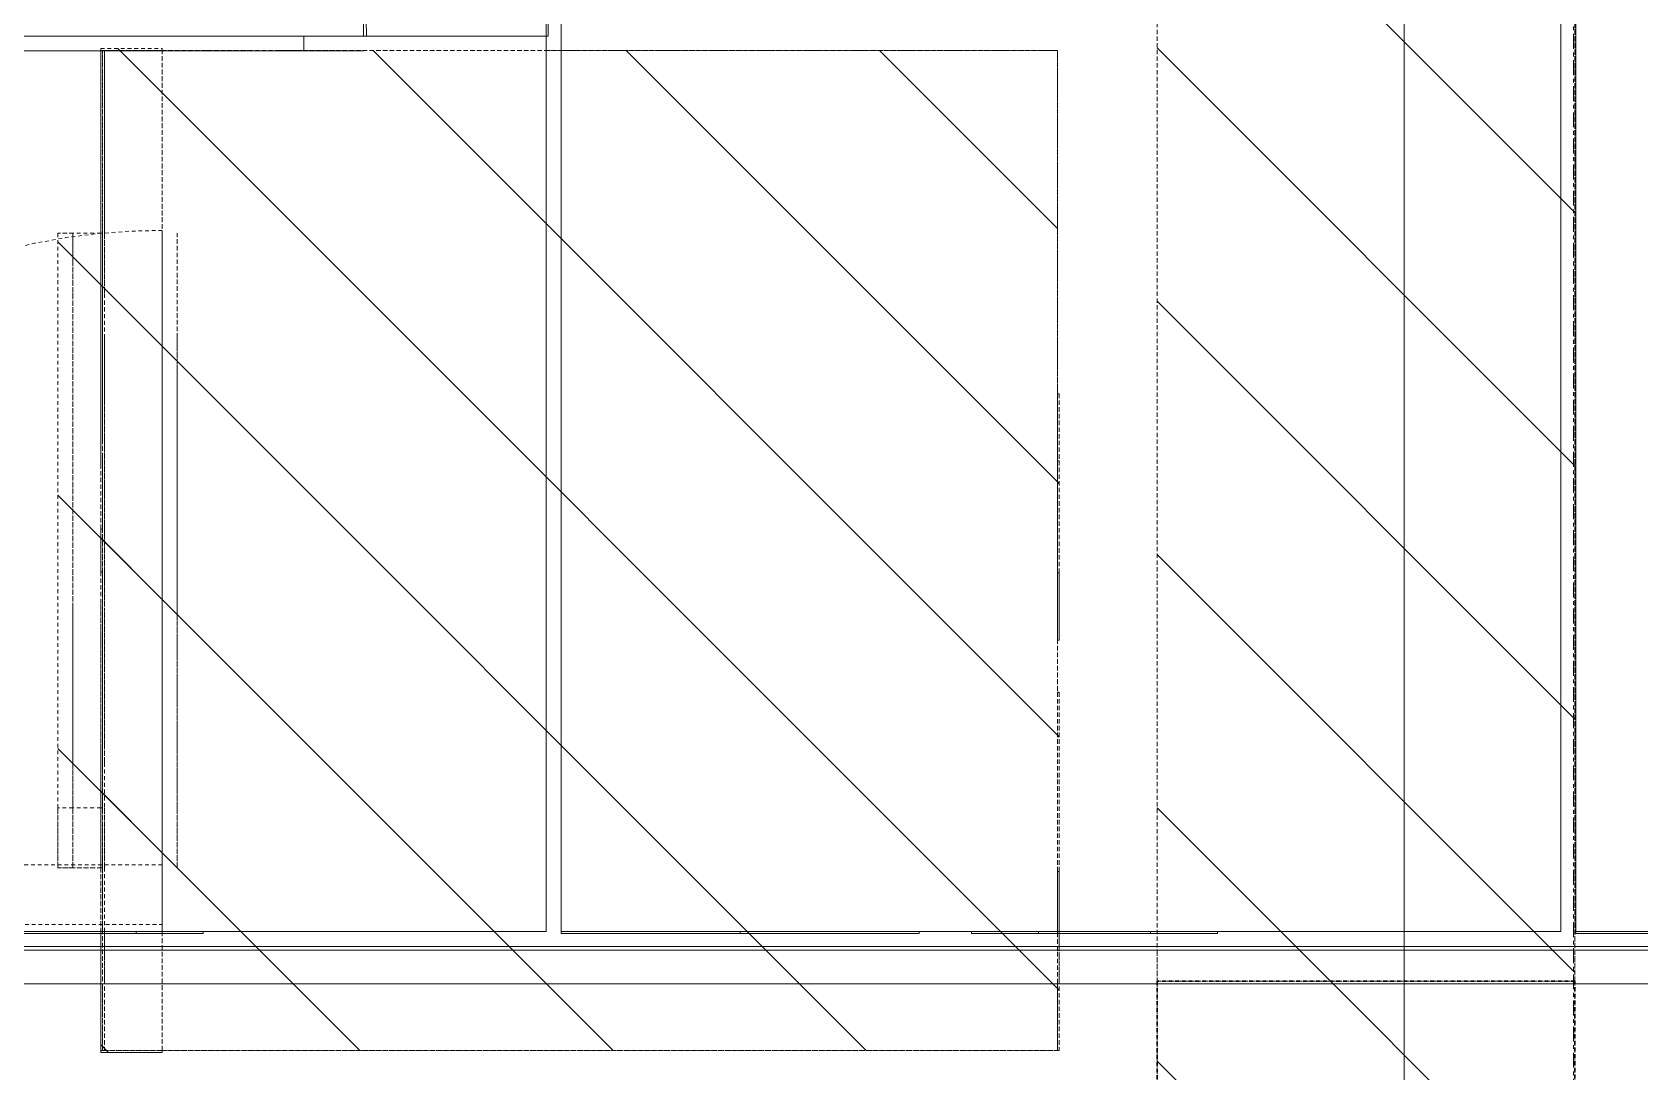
# Model space of a CAD drawing. Header units: inches. Extents: x 12491 to 15223, y 922 to 3433.
# Drawn here: x 13831.8 to 13885.7, y 2148.2 to 2183 of the extents above; entities that cross this region are included whole.
import ezdxf

# ---------------------------------------------------------------- set-up
doc = ezdxf.new("R2010")
doc.units = ezdxf.units.IN
doc.header["$MEASUREMENT"] = 0
doc.linetypes.add('Demolished', pattern=[0.1875, 0.125, -0.0625])
doc.linetypes.add('Grid Line 1_2_', pattern=[0.875, 0.5, -0.125, 0.125, -0.125])
for name, color, linetype, lineweight in [('A-WALL-10', 241, 'Demolished', 30), ('A-WALL-4', 1, 'Demolished', 13), ('A-WALL-5', 10, 'Demolished', 9), ('A-WALL-6', 254, 'Demolished', 9), ('A-WALL-7', 21, 'Demolished', 9), ('A-WALL-8', 20, 'Demolished', 30), ('A-WALL-9', 7, 'Demolished', 30), ('A-WALL-PATT-4', 10, 'Demolished', 9), ('G-ANNO-SYMB', 111, 'Continuous', 9), ('M-EQPM-1', 50, 'Continuous', 9), ('M-EQPM-2', 10, 'Demolished', 9), ('M-EQPM-3', 21, 'Demolished', 9), ('M-EQPM-4', 254, 'Demolished', 9), ('S-BEAM', 12, 'Continuous', 9), ('S-GRID-1', 1, 'Grid Line 1_2_', 9)]:
    doc.layers.add(name, color=color, linetype=linetype, lineweight=lineweight)
pattern_1 = [(135, (1100.899, 0), (-4.2426407, -4.2426407), [])]
pattern_2 = [(225, (2169.989, -12733.265), (4.2426407, -4.2426407), [])]

# ---------------------------------------------------------------- blocks, each defined once
blk = doc.blocks.new('_Commerical Front Washer - MFR35-V84-DEMO _ NEW PLAN SUPERIMPOSED - 1ST FLOOR')
at = {"layer": 'M-EQPM-2'}
h = blk.add_hatch(dxfattribs=at)
h.set_pattern_fill('FP_106', color=256, style=0, pattern_type=2)
h.set_pattern_definition(pattern_2)
h.paths.add_polyline_path([(21.11, 0), (21.11, 32), (-12.39, 32), (-12.39, 0), (20.244, 0)], flags=0)
h = blk.add_hatch(dxfattribs=at)
h.set_pattern_fill('FP_106', color=256, style=0, pattern_type=2)
h.set_pattern_definition(pattern_2)
h.paths.add_polyline_path([(5.11, 32.063), (-0.89, 32.063), (-0.89, 32), (5.11, 32)], flags=0)
h = blk.add_hatch(dxfattribs=at)
h.set_pattern_fill('FP_106', color=256, style=0, pattern_type=2)
h.set_pattern_definition(pattern_2)
h.paths.add_polyline_path([(15.11, 32.063), (9.11, 32.063), (9.11, 32), (15.11, 32)], flags=0)
h = blk.add_hatch(dxfattribs=at)
h.set_pattern_fill('FP_106', color=256, style=0, pattern_type=2)
h.set_pattern_definition(pattern_2)
h.paths.add_polyline_path([(21.11, 32.063), (15.11, 32.063), (15.11, 32), (21.11, 32)], flags=0)
h = blk.add_hatch(dxfattribs=at)
h.set_pattern_fill('FP_106', color=256, style=0, pattern_type=2)
h.set_pattern_definition(pattern_2)
h.paths.add_polyline_path([(21.174, 2), (-12.452, 2), (-12.452, -0.063), (21.174, -0.063), (21.174, 0)], flags=0)
h = blk.add_hatch(dxfattribs=at)
h.set_pattern_fill('FP_106', color=256, style=0, pattern_type=2)
h.set_pattern_definition(pattern_2)
h.paths.add_polyline_path([(21.11, 0), (21.11, 0.063), (-12.39, 0.038), (-12.374, -0.063), (21.11, -0.063)], flags=0)
h = blk.add_hatch(dxfattribs=at)
h.set_pattern_fill('FP_106', color=256, style=0, pattern_type=2)
h.set_pattern_definition(pattern_2)
h.paths.add_polyline_path([(12.985, 0), (-6.265, 0), (-6.265, -1.498), (12.985, -1.498), (12.985, -0.063)], flags=0)
for p, q in [((-12.39, 15.369), (-12.39, 32)), ((-12.39, 32), (-0.89, 32)), ((5.11, 32.063), (-0.89, 32.063)), ((-0.89, 32.063), (-0.89, 32)), ((-0.89, 32), (5.11, 32)), ((5.11, 32), (-0.89, 32)), ((-0.89, 32), (1.36, 32)), ((1.36, 32.063), (5.11, 32.063)), ((5.11, 32.063), (1.36, 32.063)), ((1.36, 32), (1.36, 32.063)), ((1.36, 32.063), (1.36, 32)), ((1.36, 32), (5.11, 32)), ((5.11, 32), (1.36, 32)), ((1.36, 32), (5.11, 32)), ((5.11, 32.063), (5.11, 32)), ((7.36, 32.063), (5.11, 32.063)), ((5.11, 32), (7.36, 32)), ((7.36, 32), (5.11, 32)), ((5.11, 32), (7.36, 32)), ((7.36, 32.063), (7.36, 32)), ((7.36, 32), (9.11, 32)), ((15.11, 32.063), (9.11, 32.063)), ((9.11, 32.063), (9.11, 32)), ((9.11, 32), (15.11, 32)), ((15.11, 32), (9.11, 32)), ((9.11, 32), (17.126, 32)), ((15.11, 32.063), (15.11, 32)), ((17.126, 32.063), (15.11, 32.063)), ((15.11, 32.063), (15.11, 32)), ((15.11, 32.063), (15.11, 32)), ((17.126, 32), (15.11, 32)), ((15.11, 32), (17.126, 32)), ((17.189, 32.063), (17.126, 32.063)), ((17.189, 32), (17.126, 32)), ((17.126, 32), (17.189, 32)), ((21.11, 32), (17.126, 32)), ((17.126, 32), (17.189, 32)), ((17.189, 32.063), (21.11, 32.063)), ((17.189, 32), (17.626, 32)), ((17.189, 32), (17.626, 32)), ((17.723, 32), (17.786, 32)), ((17.723, 32), (17.786, 32)), ((18.751, 32.063), (17.814, 32.063)), ((17.814, 32), (18.751, 32)), ((17.814, 32), (18.751, 32)), ((18.853, 32), (21.11, 32)), ((18.853, 32), (21.11, 32)), ((21.11, 32), (21.11, 32.063)), ((21.11, 0), (21.11, 32)), ((-12.39, 15.369), (-12.39, 0)), ((-12.39, 8.744), (-12.39, 14.869)), ((-12.39, 8.519), (-12.39, 8.744)), ((-12.39, 7.848), (-12.39, 8.512)), ((-12.39, 6.751), (-12.39, 7.826)), ((-12.39, 6.535), (-12.39, 6.715)), ((-12.39, 5.911), (-12.39, 6.528)), ((-12.39, 4.896), (-12.39, 5.89)), ((-12.39, 3.497), (-12.39, 4.862)), ((-12.39, 2), (-12.39, 3.49)), ((14.985, 2.5), (-6.265, 2.5)), ((-6.265, 2.5), (-4.27, 2.5)), ((12.985, 2.5), (-4.265, 2.5)), ((-4.265, 2.5), (-1.017, 2.5)), ((-4.236, 2.5), (-2.749, 2.5)), ((-2.749, 2.5), (12.956, 2.5)), ((-1.017, 2.5), (0.618, 2.5)), ((0.618, 2.5), (6.28, 2.5)), ((6.28, 2.5), (8.103, 2.5)), ((8.103, 2.5), (12.985, 2.5)), ((12.99, 2.5), (14.985, 2.5)), ((-12.39, 2), (-12.452, 2)), ((-12.452, -0.063), (-12.452, 2)), ((-1.95, 2), (-12.39, 2)), ((-12.39, 2), (17.126, 2)), ((-12.39, 0.097), (-12.39, 2)), ((-6.265, 2), (-6.033, 2)), ((9.673, 2), (-6.265, 2)), ((-6.033, 2), (-6.265, 2)), ((-6.265, 2), (14.985, 2)), ((-6.033, 2), (-4.27, 2)), ((-4.27, 2), (-6.033, 2)), ((-4.048, 2), (-4.261, 2)), ((-4.261, 2), (-4.048, 2)), ((-4.261, 2), (-4.048, 2)), ((-1.017, 2), (-4.261, 2)), ((-4.236, 2), (-2.749, 2)), ((-2.749, 2), (-4.236, 2)), ((-3.411, 2), (-4.048, 2)), ((-4.048, 2), (-0.957, 2)), ((-4.048, 2), (-0.957, 2)), ((-2.383, 2), (-3.411, 2)), ((-2.749, 2), (1.077, 2)), ((-0.952, 2), (-2.749, 2)), ((-1.017, 2), (-2.383, 2)), ((-0.952, 2), (-1.95, 2)), ((-0.957, 2), (-1.017, 2)), ((-0.957, 2), (-1.017, 2)), ((1.077, 2), (-0.952, 2)), ((0.618, 2), (-0.947, 2)), ((-0.947, 2), (0.618, 2)), ((-0.947, 2), (6.28, 2)), ((0.618, 2), (-0.947, 2)), ((3.043, 2), (-0.941, 2)), ((2.441, 2), (0.618, 2)), ((0.618, 2), (2.441, 2)), ((2.441, 2), (0.618, 2)), ((1.077, 2), (3.25, 2)), ((3.25, 2), (1.077, 2)), ((8.103, 2), (2.441, 2)), ((2.441, 2), (12.769, 2)), ((6.28, 2), (2.441, 2)), ((5.678, 2), (3.043, 2)), ((3.25, 2), (5.471, 2)), ((5.471, 2), (3.25, 2)), ((5.471, 2), (7.644, 2)), ((9.673, 2), (5.471, 2)), ((10.671, 2), (5.678, 2)), ((6.28, 2), (8.103, 2)), ((12.769, 2), (6.28, 2)), ((7.644, 2), (11.47, 2)), ((9.738, 2), (8.103, 2)), ((8.103, 2), (9.738, 2)), ((14.985, 2), (9.673, 2)), ((11.47, 2), (9.673, 2)), ((12.981, 2), (9.738, 2)), ((9.738, 2), (11.104, 2)), ((17.126, 2), (10.671, 2)), ((11.104, 2), (12.131, 2)), ((11.47, 2), (12.956, 2)), ((12.956, 2), (11.47, 2)), ((12.131, 2), (12.769, 2)), ((12.769, 2), (12.981, 2)), ((12.769, 2), (12.981, 2)), ((12.981, 2), (12.769, 2)), ((12.99, 2), (14.067, 2)), ((14.985, 2), (12.99, 2)), ((14.067, 2), (14.985, 2)), ((14.886, 2), (14.886, -19.25)), ((16.886, 2), (14.886, 2)), ((16.886, -19.25), (16.886, 2)), ((21.11, 2), (17.126, 2)), ((21.11, 2), (21.174, 2)), ((21.11, 2), (21.11, 0.063)), ((21.174, 2), (21.174, -0.063)), ((-12.39, 0), (-12.39, -0.063)), ((-12.39, 0), (-12.39, -0.063)), ((-12.39, 0), (21.11, 0)), ((-6.265, 0.063), (-12.374, 0.063)), ((-12.374, 0.063), (-6.265, 0.063)), ((-6.265, 0), (-12.374, 0)), ((-4.265, 0.063), (-6.265, 0.063)), ((-6.265, 0.063), (-4.265, 0.063)), ((-4.265, 0), (-6.265, 0)), ((-6.265, 0), (-6.16, 0)), ((-6.265, 0), (-6.265, -0.063)), ((-6.265, 0), (-6.265, -0.063)), ((-4.265, 0), (-6.265, 0)), ((-6.16, 0), (-2.255, 0)), ((-2.749, 0.063), (-4.236, 0.063)), ((-4.236, 0.063), (-2.749, 0.063)), ((-4.152, 0), (-4.236, 0)), ((-2.749, 0), (-4.236, 0)), ((-2.255, 0), (-4.152, 0)), ((-0.952, 0.063), (-2.747, 0.063)), ((-2.747, 0.063), (-0.952, 0.063)), ((-2.255, 0), (-2.726, 0)), ((-2.504, 0), (-2.255, 0)), ((-2.496, 0), (-2.504, 0)), ((-2.255, 0), (-2.496, 0)), ((-0.952, 0), (-2.255, 0)), ((-2.255, 0), (-0.952, 0)), ((-2.255, 0), (1.245, 0)), ((0.666, 0), (-2.255, 0)), ((-0.952, 0), (-2.255, 0)), ((6.24, 0.063), (-0.941, 0.063)), ((-0.941, 0.063), (6.24, 0.063)), ((1.245, 0), (-0.941, 0)), ((-0.941, 0), (1.245, 0)), ((1.245, 0), (-0.941, 0)), ((1.245, 0), (0.666, 0)), ((3.646, 0), (1.245, 0)), ((1.245, 0), (3.646, 0)), ((1.245, 0), (1.494, 0)), ((1.309, 0), (1.245, 0)), ((1.801, 0), (1.245, 0)), ((1.494, 0), (1.309, 0)), ((3.646, 0), (1.833, 0)), ((5.075, 0), (3.646, 0)), ((3.646, 0), (5.075, 0)), ((3.646, 0), (5.075, 0)), ((5.075, 0), (3.646, 0)), ((3.646, -0.063), (3.646, 0)), ((3.646, 0), (3.646, -0.063)), ((5.075, 0), (3.646, 0)), ((7.474, 0), (5.075, 0)), ((5.075, 0), (7.474, 0)), ((5.075, 0), (5.075, -0.063)), ((5.075, 0), (5.075, -0.063)), ((7.474, 0), (5.075, 0)), ((10.828, 0.063), (6.28, 0.063)), ((6.28, 0.063), (10.828, 0.063)), ((7.474, 0), (7.223, 0)), ((7.223, 0), (7.474, 0)), ((10.828, 0), (7.474, 0)), ((7.474, 0), (10.828, 0)), ((10.974, 0), (7.474, 0)), ((7.474, 0), (10.974, 0)), ((10.828, 0), (7.495, 0)), ((11.468, 0.063), (10.833, 0.063)), ((10.833, 0.063), (11.468, 0.063)), ((10.974, 0), (10.871, 0)), ((10.871, 0), (10.974, 0)), ((10.974, 0), (10.871, 0)), ((12.873, 0), (10.974, 0)), ((10.974, 0), (12.956, 0)), ((10.974, 0), (11.225, 0)), ((11.225, 0), (10.974, 0)), ((11.446, 0), (10.974, 0)), ((12.956, 0.063), (11.47, 0.063)), ((11.47, 0.063), (12.956, 0.063)), ((12.956, 0), (11.47, 0)), ((12.956, 0), (12.873, 0)), ((14.985, 0.063), (12.985, 0.063)), ((12.985, 0.063), (14.985, 0.063)), ((14.985, 0), (12.985, 0)), ((12.985, 0), (14.753, 0)), ((12.985, 0), (12.985, -0.063)), ((12.985, 0), (12.985, -0.063)), ((12.985, 0), (12.985, -0.063)), ((12.985, 0), (12.985, -0.063)), ((14.985, 0), (12.985, 0)), ((14.753, 0), (14.985, 0)), ((17.126, 0.063), (14.985, 0.063)), ((14.985, 0.063), (17.126, 0.063)), ((14.985, -0.063), (14.985, 0)), ((14.985, 0), (14.985, -0.063)), ((17.126, 0), (14.985, 0)), ((17.189, 0.063), (17.126, 0.063)), ((17.126, 0.063), (17.189, 0.063)), ((17.189, 0), (17.126, 0)), ((17.626, 0.063), (17.189, 0.063)), ((17.189, 0.063), (21.11, 0.063)), ((17.626, 0), (17.189, 0)), ((17.814, 0.063), (17.73, 0.063)), ((17.814, 0), (17.73, 0)), ((18.751, 0.063), (17.814, 0.063)), ((18.751, 0), (17.814, 0)), ((21.11, 0.063), (18.86, 0.063)), ((21.11, 0), (18.86, 0)), ((21.11, 0), (21.11, 0.063)), ((21.11, 0.063), (21.11, 0)), ((21.11, 0.063), (21.11, 0)), ((21.11, -0.063), (21.11, 0)), ((-12.452, -0.063), (-2.255, -0.063)), ((-6.265, -0.063), (-12.374, -0.063)), ((-12.374, -0.063), (-6.265, -0.063)), ((-4.265, -0.063), (-6.265, -0.063)), ((-6.265, -0.063), (-4.265, -0.063)), ((-6.265, -0.063), (-6.265, -1)), ((-2.255, -0.063), (-4.236, -0.063)), ((-4.236, -0.063), (-2.255, -0.063)), ((-2.504, -0.063), (-2.496, -0.063)), ((-2.496, -0.063), (-2.504, -0.063)), ((-2.496, -0.063), (-2.255, -0.063)), ((-2.255, -0.063), (-2.496, -0.063)), ((-0.952, -0.063), (-2.255, -0.063)), ((-2.255, -0.063), (-0.952, -0.063)), ((-2.255, -0.063), (0.666, -0.063)), ((1.245, -0.063), (-2.255, -0.063)), ((-2.255, -0.063), (-1.95, -0.063)), ((-1.95, -0.063), (-0.952, -0.063)), ((1.245, -0.063), (-0.941, -0.063)), ((-0.941, -0.063), (1.245, -0.063)), ((-0.941, -0.063), (1.245, -0.063)), ((0.666, -0.063), (1.245, -0.063)), ((3.646, -0.063), (1.245, -0.063)), ((1.245, -0.063), (3.646, -0.063)), ((1.245, -0.063), (1.494, -0.063)), ((1.309, -0.063), (1.245, -0.063)), ((1.245, -0.063), (3.646, -0.063)), ((1.494, -0.063), (1.309, -0.063)), ((3.761, -0.063), (3.646, -0.063)), ((3.646, -0.063), (3.761, -0.063)), ((3.646, -0.063), (5.075, -0.063)), ((5.075, -0.063), (3.646, -0.063)), ((3.646, -0.063), (5.075, -0.063)), ((5.075, -0.063), (3.767, -0.063)), ((3.767, -0.063), (5.075, -0.063)), ((6.12, -0.063), (5.075, -0.063)), ((5.075, -0.063), (6.12, -0.063)), ((5.075, -0.063), (6.12, -0.063)), ((7.474, -0.063), (6.15, -0.063)), ((6.15, -0.063), (7.474, -0.063)), ((6.15, -0.063), (7.474, -0.063)), ((7.297, -0.063), (7.223, -0.063)), ((7.223, -0.063), (7.474, -0.063)), ((7.349, -0.063), (7.297, -0.063)), ((7.474, -0.063), (7.349, -0.063)), ((10.974, -0.063), (7.474, -0.063)), ((7.474, -0.063), (10.974, -0.063)), ((10.974, -0.063), (7.474, -0.063)), ((7.474, -0.063), (10.974, -0.063)), ((7.474, -0.063), (10.671, -0.063)), ((10.671, -0.063), (10.974, -0.063)), ((12.956, -0.063), (10.974, -0.063)), ((10.974, -0.063), (12.956, -0.063)), ((10.974, -0.063), (11.191, -0.063)), ((11.039, -0.063), (10.974, -0.063)), ((10.974, -0.063), (17.126, -0.063)), ((11.225, -0.063), (11.039, -0.063)), ((11.191, -0.063), (11.225, -0.063)), ((14.985, -0.063), (12.985, -0.063)), ((12.985, -0.063), (14.985, -0.063)), ((12.985, -0.063), (12.985, -1)), ((12.985, -0.063), (12.985, -1)), ((12.985, -0.063), (12.985, -1)), ((12.985, -0.063), (12.985, -1)), ((17.126, -0.063), (14.985, -0.063)), ((14.985, -0.063), (17.126, -0.063)), ((14.985, -0.063), (14.985, -1)), ((17.189, -0.063), (17.126, -0.063)), ((17.126, -0.063), (17.189, -0.063)), ((21.174, -0.063), (17.126, -0.063)), ((17.189, -0.063), (17.626, -0.063)), ((17.73, -0.063), (17.814, -0.063)), ((17.814, -0.063), (18.751, -0.063)), ((18.86, -0.063), (21.11, -0.063)), ((-6.265, -1), (-6.265, -1.498)), ((-6.217, -1), (-6.265, -1)), ((-6.265, -1), (-4.27, -1)), ((6.28, -1), (-4.261, -1)), ((-4.261, -1), (-4.206, -1)), ((-4.236, -1), (9.673, -1)), ((-4.206, -1), (12.769, -1)), ((11.104, -1), (6.28, -1)), ((9.673, -1), (11.47, -1)), ((12.981, -1), (11.104, -1)), ((11.47, -1), (12.956, -1)), ((12.769, -1), (12.926, -1)), ((12.926, -1), (12.981, -1)), ((12.985, -1), (12.985, -1.498)), ((12.985, -1), (12.985, -1.498)), ((12.985, -1), (12.985, -1.498)), ((12.99, -1), (14.985, -1)), ((14.985, -1), (14.753, -1)), ((14.985, -1), (14.985, -1.498)), ((-6.265, -1.498), (12.985, -1.498)), ((12.985, -1.498), (14.985, -1.498))]:
    blk.add_line(p, q, dxfattribs=at)
blk.add_arc((14.886, 2), 21.25, 180, 270, dxfattribs=at)
at = {"layer": 'M-EQPM-3'}
for p, q in [((17.126, 32), (-12.39, 32)), ((-12.39, 32), (-12.39, 15.369)), ((-0.89, 32.063), (5.11, 32.063)), ((-0.89, 32), (-0.89, 32.063)), ((5.11, 32.063), (5.11, 32)), ((5.11, 32.063), (7.36, 32.063)), ((7.36, 32.063), (7.36, 32)), ((9.11, 32.063), (15.11, 32.063)), ((9.11, 32), (9.11, 32.063)), ((15.11, 32.063), (15.11, 32)), ((15.11, 32.063), (17.126, 32.063)), ((-12.452, 2), (-12.39, 2)), ((-12.452, -0.063), (-12.452, 2)), ((17.126, -0.063), (-12.452, -0.063)), ((-6.265, -0.063), (-6.265, -1.498)), ((14.985, -1.498), (14.985, -0.063)), ((-5.346, -1), (-6.217, -1)), ((11.47, -1), (-5.346, -1)), ((14.753, -1), (11.47, -1)), ((12.985, -1), (12.985, -1.498)), ((12.985, -1.498), (-6.265, -1.498)), ((14.985, -1.498), (12.985, -1.498))]:
    blk.add_line(p, q, dxfattribs=at)
at = {"layer": 'M-EQPM-4'}
for p, q in [((17.126, 32.063), (17.189, 32.063)), ((17.626, 32.063), (17.189, 32.063)), ((21.11, 32), (17.189, 32)), ((17.786, 32.063), (17.723, 32.063)), ((21.11, 32.063), (18.853, 32.063)), ((21.11, 32.063), (21.11, 32)), ((21.11, 32), (21.11, 2)), ((-12.39, 14.869), (-12.39, 15.369)), ((17.126, 2), (21.11, 2)), ((21.174, 2), (21.11, 2)), ((21.174, -0.063), (21.174, 2)), ((17.126, -0.063), (21.174, -0.063)), ((21.11, -0.063), (17.189, -0.063)), ((21.11, 0), (21.11, -0.063))]:
    blk.add_line(p, q, dxfattribs=at)
blk = doc.blocks.new('_Commerical Front Washer - MFR35-V187-DEMO _ NEW PLAN SUPERIMPOSED - 1ST FLOOR')
at = {"layer": 'M-EQPM-1'}
for p, q in [((21.11, 32), (-12.39, 32)), ((-12.39, 32), (-12.39, 0)), ((-12.39, 2.484), (-12.39, 32)), ((-12.39, 32), (-0.89, 32)), ((-0.89, 32.063), (0.479, 32.063)), ((0.479, 32.063), (-0.89, 32.063)), ((-0.89, 32), (-0.89, 32.063)), ((-0.89, 32.063), (-0.89, 32)), ((-0.89, 32), (0.479, 32)), ((0.479, 32), (-0.89, 32)), ((-0.89, 32), (0.479, 32)), ((0.479, 32.063), (2.479, 32.063)), ((2.479, 32.063), (0.479, 32.063)), ((0.479, 32), (2.479, 32)), ((2.479, 32), (0.479, 32)), ((0.479, 32), (1.36, 32)), ((1.36, 32.063), (2.479, 32.063)), ((2.417, 32.063), (1.36, 32.063)), ((1.36, 32), (1.36, 32.063)), ((1.36, 32.063), (1.36, 32)), ((1.36, 32), (2.417, 32)), ((2.479, 32), (1.36, 32)), ((1.36, 32), (2.417, 32)), ((2.479, 32.063), (2.417, 32.063)), ((2.417, 32), (2.479, 32)), ((2.417, 32), (2.479, 32)), ((2.479, 32.063), (2.542, 32.063)), ((2.542, 32.063), (2.479, 32.063)), ((2.479, 32.063), (2.542, 32.063)), ((2.542, 32.063), (2.479, 32.063)), ((2.479, 32), (2.542, 32)), ((2.542, 32), (2.479, 32)), ((2.479, 32), (2.542, 32)), ((2.542, 32), (2.479, 32)), ((2.479, 32), (2.542, 32)), ((2.542, 32.063), (5.11, 32.063)), ((5.11, 32.063), (2.542, 32.063)), ((2.542, 32.063), (5.11, 32.063)), ((5.11, 32.063), (2.542, 32.063)), ((2.542, 32), (5.11, 32)), ((5.11, 32), (2.542, 32)), ((2.542, 32), (5.11, 32)), ((5.11, 32), (2.542, 32)), ((2.542, 32), (5.11, 32)), ((-12.39, 2), (-12.39, 2.484)), ((0.46, 2.5), (-6.265, 2.5)), ((-6.265, 2.5), (-4.27, 2.5)), ((-4.048, 2.5), (-4.265, 2.5)), ((-4.265, 2.5), (-1.017, 2.5)), ((-4.265, 2.484), (-4.265, 2)), ((-4.236, 2.5), (0.46, 2.5)), ((-3.411, 2.5), (-4.048, 2.5)), ((0.471, 2.5), (-3.411, 2.5)), ((-1.017, 2.5), (0.471, 2.5)), ((2.469, 2.5), (0.46, 2.5)), ((0.46, 2.5), (1.077, 2.5)), ((2.441, 2.5), (0.471, 2.5)), ((0.471, 2.5), (0.618, 2.5)), ((0.618, 2.5), (2.441, 2.5)), ((1.077, 2.5), (2.43, 2.5)), ((2.532, 2.5), (2.469, 2.5)), ((2.469, 2.5), (2.532, 2.5)), ((2.54, 2.5), (2.479, 2.5)), ((2.479, 2.5), (2.54, 2.5)), ((11.47, 2.5), (2.532, 2.5)), ((2.532, 2.5), (6.288, 2.5)), ((6.277, 2.5), (2.54, 2.5)), ((2.54, 2.5), (12.985, 2.5)), ((-12.39, 2), (-12.452, 2)), ((-12.452, 2), (-12.39, 2)), ((-12.452, 1.257), (-12.452, 2)), ((-12.452, 1.257), (-12.452, 2)), ((-1.95, 2), (-12.39, 2)), ((-12.39, 2), (21.11, 2)), ((-12.39, 1.257), (-12.39, 2)), ((-6.265, 2), (-6.265, 1.257)), ((-6.265, 2), (-4.27, 2)), ((14.985, 2), (-6.265, 2)), ((-4.27, 2), (-6.265, 2)), ((-6.265, 2), (14.985, 2)), ((12.981, 2), (-4.261, 2)), ((-4.261, 2), (-4.048, 2)), ((-4.261, 2), (11.104, 2)), ((-3.411, 2), (-4.261, 2)), ((-4.236, 2), (1.077, 2)), ((-0.952, 2), (-4.236, 2)), ((-4.048, 2), (-3.411, 2)), ((-3.411, 2), (-2.383, 2)), ((4.36, 2), (-3.411, 2)), ((-2.383, 2), (-1.017, 2)), ((3.043, 2), (-1.95, 2)), ((-1.017, 2), (6.277, 2)), ((1.077, 2), (-0.952, 2)), ((1.077, 2), (5.471, 2)), ((3.25, 2), (1.077, 2)), ((5.678, 2), (3.043, 2)), ((6.288, 2), (3.25, 2)), ((6.277, 2), (4.36, 2))]:
    blk.add_line(p, q, dxfattribs=at)
blk.add_arc((14.886, 2), 21.25, 180, 270, dxfattribs=at)
blk = doc.blocks.new('_Commerical Front Washer - MFR50-879401-DEMO _ NEW PLAN SUPERIMPOSED - 1ST FLOOR')
at = {"layer": 'M-EQPM-1'}
for p, q in [((21.11, 41), (-12.39, 41)), ((-12.39, 41), (-12.39, 0)), ((-12.39, 2), (-12.39, 41)), ((-12.39, 41), (-0.89, 41)), ((-0.89, 41.063), (4.479, 41.063)), ((1.134, 41.063), (-0.89, 41.063)), ((-0.89, 41), (-0.89, 41.063)), ((-0.89, 41.063), (-0.89, 41)), ((-0.89, 41), (1.134, 41)), ((4.479, 41), (-0.89, 41)), ((-0.89, 41), (1.134, 41)), ((4.479, 41.063), (1.134, 41.063)), ((1.134, 41), (4.479, 41)), ((1.134, 41), (1.36, 41)), ((1.36, 41.063), (4.479, 41.063)), ((4.417, 41.063), (1.36, 41.063)), ((1.36, 41), (1.36, 41.063)), ((1.36, 41.063), (1.36, 41)), ((1.36, 41), (4.417, 41)), ((4.479, 41), (1.36, 41)), ((1.36, 41), (4.417, 41)), ((5.11, 41.063), (4.417, 41.063)), ((4.417, 41), (5.11, 41)), ((4.417, 41), (5.11, 41)), ((4.479, 41.063), (5.11, 41.063)), ((5.11, 41.063), (4.479, 41.063)), ((4.479, 41.063), (5.11, 41.063)), ((4.479, 41), (5.11, 41)), ((5.11, 41), (4.479, 41)), ((5.11, 41), (4.479, 41)), ((5.11, 41.063), (5.11, 41)), ((5.11, 41.063), (5.11, 41)), ((5.11, 41.063), (7.36, 41.063)), ((7.36, 41.063), (5.11, 41.063)), ((5.11, 41), (7.36, 41)), ((7.36, 41), (5.11, 41)), ((5.11, 41), (7.36, 41)), ((7.36, 41.063), (7.36, 41)), ((7.36, 41.063), (7.36, 41)), ((7.36, 41), (9.11, 41)), ((9.11, 41.063), (15.11, 41.063)), ((15.11, 41.063), (9.11, 41.063)), ((9.11, 41), (9.11, 41.063)), ((9.11, 41.063), (9.11, 41)), ((9.11, 41), (15.11, 41)), ((15.11, 41), (9.11, 41)), ((9.11, 41), (21.11, 41)), ((15.11, 41.063), (15.11, 41)), ((15.11, 41.063), (15.11, 41)), ((21.11, 41.063), (15.11, 41.063)), ((15.11, 41.063), (21.11, 41.063)), ((15.11, 41.063), (15.11, 41)), ((15.11, 41.063), (15.11, 41)), ((21.11, 41), (15.11, 41)), ((15.11, 41), (21.11, 41)), ((21.11, 41), (21.11, 41.063)), ((21.11, 41.063), (21.11, 41)), ((21.11, 0), (21.11, 41)), ((21.11, 41), (21.11, 11.484)), ((21.11, 11.484), (21.11, 10.257))]:
    blk.add_line(p, q, dxfattribs=at)
blk = doc.blocks.new('_Commerical Front Washer - MFR50-V188-DEMO _ NEW PLAN SUPERIMPOSED - 1ST FLOOR')
at = {"layer": 'M-EQPM-1'}
for p, q in [((21.11, 41), (-12.39, 41)), ((21.11, 41.063), (18.458, 41.063)), ((18.458, 41.063), (21.11, 41.063)), ((21.11, 41), (18.458, 41)), ((18.458, 41), (21.11, 41)), ((18.458, 41), (21.11, 41)), ((21.11, 41), (21.11, 41.063)), ((21.11, 41.063), (21.11, 41)), ((21.11, 0), (21.11, 41)), ((21.11, 41), (21.11, 2))]:
    blk.add_line(p, q, dxfattribs=at)
blk = doc.blocks.new('Plumbing Bulkhead - EX_ BULKHEAD 2-944437-DEMO _ NEW PLAN SUPERIMPOSED - 1ST FLOOR')
at = {"layer": 'S-BEAM'}
for p, q in [((36.702, 1.25), (34.026, 1.25)), ((34.026, 1.25), (36.702, 1.25)), ((50.702, 1.25), (36.702, 1.25)), ((36.702, 1.25), (50.702, 1.25)), ((53.985, 1.25), (50.702, 1.25)), ((50.702, 1.25), (53.985, 1.25)), ((84.048, 1.25), (53.985, 1.25)), ((53.985, 1.25), (84.048, 1.25)), ((85.985, 1.25), (84.048, 1.25)), ((84.048, 1.25), (85.985, 1.25)), ((86.048, 1.25), (85.985, 1.25)), ((85.985, 1.25), (86.048, 1.25)), ((86.11, 1.25), (86.048, 1.25)), ((86.048, 1.25), (86.11, 1.25)), ((136.75, 1.25), (86.11, 1.25)), ((86.11, 1.25), (136.75, 1.25)), ((36.702, 0.125), (34.026, 0.125)), ((50.702, 0.125), (36.702, 0.125)), ((53.985, 0.125), (50.702, 0.125)), ((84.048, 0.125), (53.985, 0.125)), ((85.985, 0.125), (84.048, 0.125)), ((86.048, 0.125), (85.985, 0.125)), ((86.11, 0.125), (86.048, 0.125)), ((136.875, 0.125), (86.11, 0.125)), ((36.702, 0), (34.026, 0)), ((36.702, 0), (34.026, 0)), ((50.702, 0), (36.702, 0)), ((50.702, 0), (36.702, 0)), ((53.985, 0), (50.702, 0)), ((53.985, 0), (50.702, 0)), ((84.048, 0), (53.985, 0)), ((84.048, 0), (53.985, 0)), ((85.985, 0), (84.048, 0)), ((85.985, 0), (84.048, 0)), ((86.048, 0), (85.985, 0)), ((86.048, 0), (85.985, 0)), ((86.11, 0), (86.048, 0)), ((86.11, 0), (86.048, 0)), ((138, 0), (86.11, 0)), ((136.75, 0), (86.11, 0))]:
    blk.add_line(p, q, dxfattribs=at)

msp = doc.modelspace()

# ---------------------------------------------------------------- hatches: boundary and pattern name
at = {"layer": 'A-WALL-4'}
h = msp.add_hatch(dxfattribs=at)
h.set_pattern_fill('FP_3', color=256, style=0, pattern_type=2)
h.set_pattern_definition(pattern_1)
h.paths.add_polyline_path([(13869.51, 2151.204), (13883.51, 2151.204), (13883.47, 2206.204), (13869.51, 2206.204), (13869.51, 2152.099)], flags=0)
at = {"layer": 'A-WALL-PATT-4'}
h = msp.add_hatch(dxfattribs=at)
h.set_pattern_fill('FP_3', color=256, style=0, pattern_type=2)
h.set_pattern_definition(pattern_1)
h.paths.add_polyline_path([(13874.989, 2082.704), (13883.51, 2082.704), (13883.51, 2151.204), (13869.51, 2151.204), (13869.51, 2082.704), (13872.989, 2082.704)], flags=0)

# ---------------------------------------------------------------- linework, layer by layer
at = {"layer": 'A-WALL-10'}
msp.add_line((13869.51, 2151.204), (13869.51, 2091.933), dxfattribs=at)
at = {"layer": 'A-WALL-5'}
for p, q in [((13883.51, 2206.204), (13883.51, 2151.204)), ((13869.51, 2191.849), (13869.51, 2152.362)), ((13869.51, 2152.175), (13869.51, 2151.237)), ((13883.51, 2151.237), (13883.51, 2152.175)), ((13883.51, 2151.204), (13869.51, 2151.204)), ((13883.51, 2151.204), (13869.51, 2151.204)), ((13869.51, 2151.204), (13883.51, 2151.204))]:
    msp.add_line(p, q, dxfattribs=at)
at = {"layer": 'A-WALL-6'}
for p, q in [((13883.51, 2152.362), (13883.51, 2206.204)), ((13869.51, 2152.265), (13869.51, 2152.203)), ((13869.51, 2151.136), (13869.51, 2123.596)), ((13883.51, 2123.608), (13883.51, 2151.12))]:
    msp.add_line(p, q, dxfattribs=at)
at = {"layer": 'A-WALL-7'}
msp.add_line((13869.51, 2151.204), (13869.51, 2206.204), dxfattribs=at)
at = {"layer": 'A-WALL-8'}
msp.add_line((13883.51, 2082.704), (13883.51, 2151.204), dxfattribs=at)
at = {"layer": 'A-WALL-9'}
msp.add_line((13883.51, 2151.204), (13869.51, 2151.204), dxfattribs=at)
at = {"layer": 'G-ANNO-SYMB'}
msp.add_line((13877.788, 2464.778), (13877.788, 1877.809), dxfattribs=at)
at = {"layer": 'S-GRID-1'}
msp.add_line((13883.462, 1849.931), (13883.462, 2518.327), dxfattribs=at)

# ---------------------------------------------------------------- block references
at = {"layer": 'M-EQPM-1', "rotation": 180}
for name, p in [('_Commerical Front Washer - MFR50-879401-DEMO _ NEW PLAN SUPERIMPOSED - 1ST FLOOR', (13870.643, 2193.862)), ('_Commerical Front Washer - MFR50-V188-DEMO _ NEW PLAN SUPERIMPOSED - 1ST FLOOR', (13904.643, 2193.862)), ('_Commerical Front Washer - MFR35-V187-DEMO _ NEW PLAN SUPERIMPOSED - 1ST FLOOR', (13836.643, 2184.862))]:
    msp.add_blockref(name, p, dxfattribs=at)
at = {"layer": 'M-EQPM-2', "rotation": 270.0000000000001}
msp.add_blockref('_Commerical Front Washer - MFR35-V84-DEMO _ NEW PLAN SUPERIMPOSED - 1ST FLOOR', (13834.164, 2169.989), dxfattribs=at)
at = {"layer": 'S-BEAM', "rotation": 180}
msp.add_blockref('Plumbing Bulkhead - EX_ BULKHEAD 2-944437-DEMO _ NEW PLAN SUPERIMPOSED - 1ST FLOOR', (13920.212, 2152.362), dxfattribs=at)

doc.saveas('drawing.dxf')
